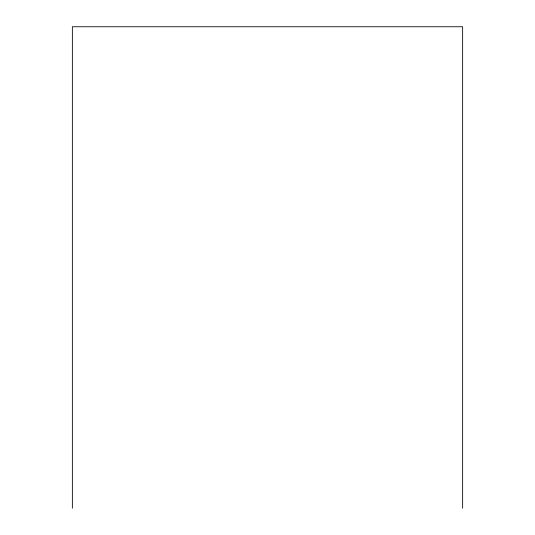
<?xml version="1.0" encoding="UTF-8"?>
<svg xmlns="http://www.w3.org/2000/svg" width="535" height="535" viewBox="0 0 535 535"><rect width="100%" height="100%" fill="white"/><g stroke="black" fill="none" stroke-linecap="round" stroke-linejoin="round"><path stroke-width="0.8" d="M462.635 508.25L462.635 26.75L72.365 26.75L72.365 508.25"/></g></svg>
